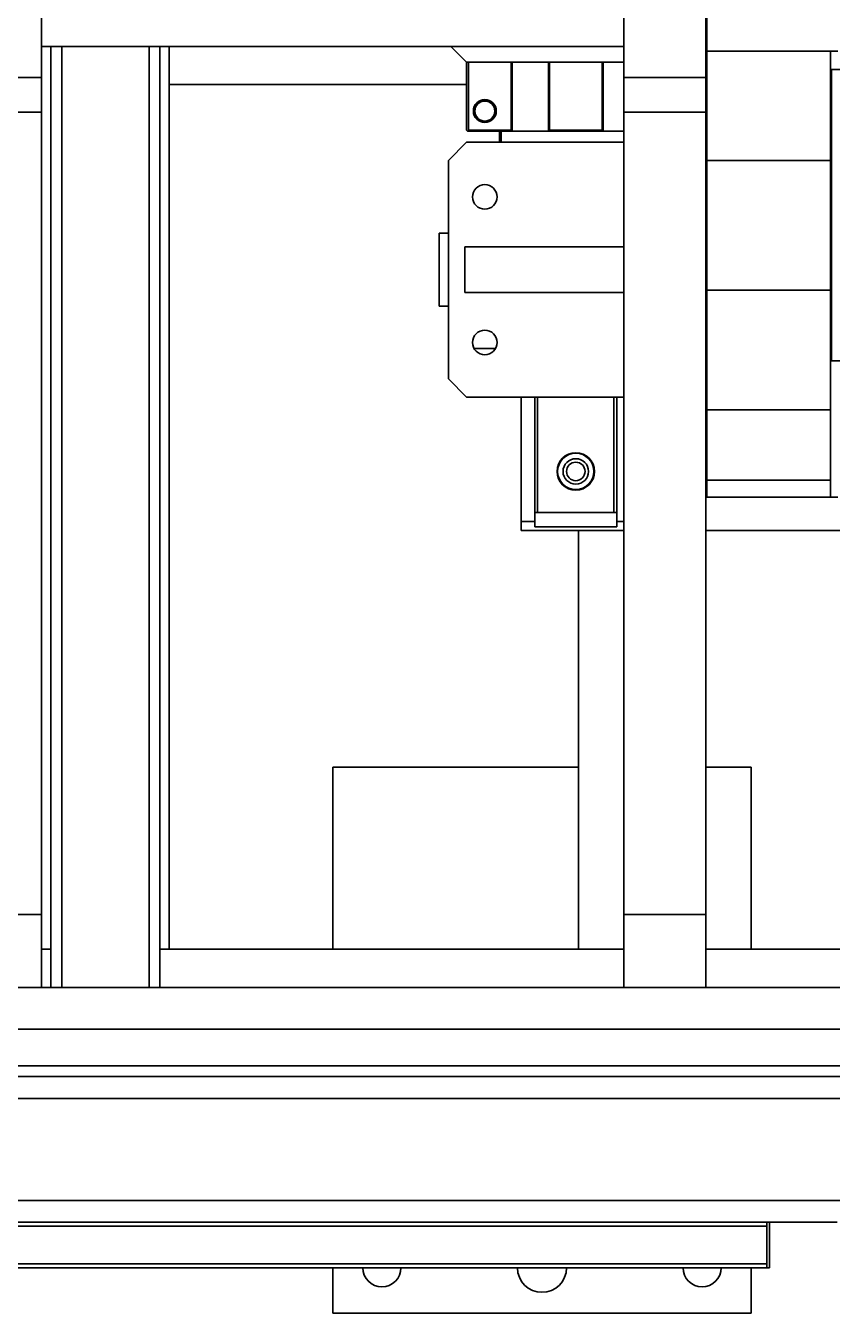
# Model space of a CAD drawing. Header units: millimetres. Extents: x -1052 to 3351, y 0 to 2015.
# Drawn here: x -378.26 to -371.7, y 1664.73 to 1675.2 of the extents above; entities that cross this region are included whole.
import ezdxf

# ---------------------------------------------------------------- set-up
doc = ezdxf.new("R2010")
doc.units = ezdxf.units.MM

msp = doc.modelspace()

# ---------------------------------------------------------------- linework, layer by layer
at = {"color": 7, "linetype": 'Continuous', "lineweight": 35}
for p, q in [((-378.1281, 1679.1415), (-378.1281, 1674.7761)), ((-378.1281, 1679.1415), (-378.1281, 1674.7761)), ((-373.3947, 1679.1415), (-373.3947, 1674.7761)), ((-373.3947, 1679.1415), (-373.3947, 1674.7761)), ((-372.7291, 1679.1415), (-372.7291, 1674.7761)), ((-372.7291, 1679.1415), (-372.7291, 1674.7761)), ((-378.1281, 1675.3992), (-378.1281, 1675.0294)), ((-378.1281, 1675.3992), (-378.1281, 1675.0294)), ((-373.3947, 1675.0294), (-373.3947, 1675.3992)), ((-373.3947, 1675.0294), (-373.3947, 1675.3992)), ((-372.7207, 1675.4339), (-372.7207, 1674.9902)), ((-372.7207, 1675.4339), (-372.7207, 1674.9902)), ((-378.1281, 1675.0294), (-373.3947, 1675.0294)), ((-378.1281, 1675.0294), (-373.3947, 1675.0294)), ((-378.0542, 1675.0294), (-378.0542, 1667.3821)), ((-378.0542, 1675.0294), (-378.0542, 1667.3821)), ((-377.9654, 1675.0294), (-377.9654, 1667.3821)), ((-377.9654, 1675.0294), (-377.9654, 1667.3821)), ((-377.2554, 1675.0294), (-377.2554, 1667.3821)), ((-377.2554, 1675.0294), (-377.2554, 1667.3821)), ((-377.1667, 1675.0294), (-377.1667, 1667.3821)), ((-377.1667, 1675.0294), (-377.1667, 1667.3821)), ((-377.0927, 1675.0294), (-377.0927, 1667.6927)), ((-377.0927, 1675.0294), (-377.0927, 1667.6927)), ((-374.8012, 1675.0294), (-374.6732, 1674.9014)), ((-374.8012, 1675.0294), (-374.6732, 1674.9014)), ((-372.7291, 1674.9817), (-372.7207, 1674.9902)), ((-372.7291, 1674.9817), (-372.7207, 1674.9902)), ((-372.7207, 1674.9902), (-372.7207, 1674.1026)), ((-372.7207, 1674.9902), (-371.7148, 1674.9902)), ((-372.7207, 1674.9902), (-372.7207, 1674.1026)), ((-372.7207, 1674.9902), (-371.7148, 1674.9902)), ((-371.7148, 1674.1026), (-371.7148, 1674.9902)), ((-371.7148, 1674.9902), (-371.6557, 1674.9902)), ((-371.7148, 1674.1026), (-371.7148, 1674.9902)), ((-371.7148, 1674.9902), (-371.6557, 1674.9902)), ((-374.6732, 1674.349), (-374.6732, 1674.9014)), ((-374.6732, 1674.9014), (-373.3947, 1674.9014)), ((-374.6732, 1674.349), (-374.6732, 1674.9014)), ((-374.6732, 1674.9014), (-373.3947, 1674.9014)), ((-374.6584, 1674.349), (-374.6584, 1674.9014)), ((-374.6584, 1674.349), (-374.6584, 1674.9014)), ((-374.3108, 1674.349), (-374.3108, 1674.9014)), ((-374.3108, 1674.349), (-374.3108, 1674.9014)), ((-374.3034, 1674.3416), (-374.3034, 1674.9014)), ((-374.3034, 1674.3416), (-374.3034, 1674.9014)), ((-374.0076, 1674.3416), (-374.0076, 1674.9014)), ((-374.0076, 1674.3416), (-374.0076, 1674.9014)), ((-374.0002, 1674.349), (-374.0002, 1674.9014)), ((-374.0002, 1674.349), (-374.0002, 1674.9014)), ((-373.5712, 1674.349), (-373.5712, 1674.9014)), ((-373.5712, 1674.349), (-373.5712, 1674.9014)), ((-373.5638, 1674.3416), (-373.5638, 1674.9014)), ((-373.5638, 1674.3416), (-373.5638, 1674.9014)), ((-371.7074, 1674.8422), (-371.7074, 1672.4755)), ((-371.7074, 1674.8422), (-371.2302, 1674.8422)), ((-371.7074, 1674.8422), (-371.7074, 1672.4755)), ((-371.7074, 1674.8422), (-371.2302, 1674.8422)), ((-378.7938, 1674.7761), (-378.1281, 1674.7761)), ((-378.7938, 1674.7761), (-378.1281, 1674.7761)), ((-378.1281, 1674.7761), (-378.1281, 1674.4949)), ((-378.1281, 1674.7761), (-378.1281, 1674.4949)), ((-373.3947, 1674.7761), (-372.7291, 1674.7761)), ((-373.3947, 1674.4949), (-373.3947, 1674.7761)), ((-373.3947, 1674.7761), (-372.7291, 1674.7761)), ((-373.3947, 1674.4949), (-373.3947, 1674.7761)), ((-372.7291, 1674.7761), (-372.7291, 1674.4949)), ((-372.7291, 1674.7761), (-372.7291, 1674.4949)), ((-374.6732, 1674.7188), (-377.0927, 1674.7188)), ((-374.6732, 1674.7188), (-377.0927, 1674.7188)), ((-378.1281, 1674.4949), (-378.7938, 1674.4949)), ((-378.1281, 1674.4949), (-378.7938, 1674.4949)), ((-378.1281, 1674.4949), (-378.1281, 1667.9737)), ((-378.1281, 1674.4949), (-378.1281, 1667.9737)), ((-372.7291, 1674.4949), (-373.3947, 1674.4949)), ((-373.3947, 1674.4949), (-373.3947, 1667.9737)), ((-372.7291, 1674.4949), (-373.3947, 1674.4949)), ((-373.3947, 1674.4949), (-373.3947, 1667.9737)), ((-372.7291, 1674.4949), (-372.7291, 1667.9737)), ((-372.7291, 1674.4949), (-372.7291, 1667.9737)), ((-374.6732, 1674.349), (-374.6658, 1674.3416)), ((-374.6732, 1674.349), (-374.6658, 1674.3416)), ((-374.6658, 1674.3416), (-374.6584, 1674.349)), ((-374.6658, 1674.3416), (-374.6584, 1674.349)), ((-374.3034, 1674.3416), (-374.6658, 1674.3416)), ((-374.3034, 1674.3416), (-374.6658, 1674.3416)), ((-374.6584, 1674.349), (-374.3108, 1674.349)), ((-374.6584, 1674.349), (-374.3108, 1674.349)), ((-374.407, 1674.2506), (-374.407, 1674.3416)), ((-374.407, 1674.2506), (-374.407, 1674.3416)), ((-374.3922, 1674.2506), (-374.3922, 1674.3416)), ((-374.3922, 1674.2506), (-374.3922, 1674.3416)), ((-374.3108, 1674.349), (-374.3034, 1674.3416)), ((-374.3108, 1674.349), (-374.3034, 1674.3416)), ((-374.0076, 1674.3416), (-374.3034, 1674.3416)), ((-374.0076, 1674.3416), (-374.3034, 1674.3416)), ((-374.0076, 1674.3416), (-374.0002, 1674.349)), ((-374.0076, 1674.3416), (-374.0002, 1674.349)), ((-373.5638, 1674.3416), (-374.0076, 1674.3416)), ((-373.5638, 1674.3416), (-374.0076, 1674.3416)), ((-374.0002, 1674.349), (-373.5712, 1674.349)), ((-374.0002, 1674.349), (-373.5712, 1674.349)), ((-373.5712, 1674.349), (-373.5638, 1674.3416)), ((-373.5712, 1674.349), (-373.5638, 1674.3416)), ((-373.5638, 1674.3416), (-373.3947, 1674.3416)), ((-373.5638, 1674.3416), (-373.3947, 1674.3416)), ((-374.6732, 1674.2506), (-374.8211, 1674.1026)), ((-374.6732, 1674.2506), (-374.8211, 1674.1026)), ((-374.6732, 1674.2506), (-373.3947, 1674.2506)), ((-374.6732, 1674.2506), (-373.3947, 1674.2506)), ((-371.7074, 1674.2506), (-371.7148, 1674.2506)), ((-371.7074, 1674.2506), (-371.7148, 1674.2506)), ((-374.8211, 1672.3276), (-374.8211, 1674.1026)), ((-374.8211, 1672.3276), (-374.8211, 1674.1026)), ((-372.7291, 1674.1026), (-372.7207, 1674.1026)), ((-372.7291, 1674.1026), (-372.7207, 1674.1026)), ((-372.7207, 1674.1026), (-371.7148, 1674.1026)), ((-372.7207, 1674.1026), (-372.7207, 1673.0476)), ((-372.7207, 1674.1026), (-371.7148, 1674.1026)), ((-372.7207, 1674.1026), (-372.7207, 1673.0476)), ((-371.7148, 1673.0476), (-371.7148, 1674.1026)), ((-371.7148, 1673.0476), (-371.7148, 1674.1026)), ((-374.8211, 1673.511), (-374.8951, 1673.511)), ((-374.8951, 1672.9193), (-374.8951, 1673.511)), ((-374.8211, 1673.511), (-374.8951, 1673.511)), ((-374.8951, 1672.9193), (-374.8951, 1673.511)), ((-374.688, 1673.0302), (-374.688, 1673.4)), ((-374.688, 1673.4), (-373.3947, 1673.4)), ((-374.688, 1673.0302), (-374.688, 1673.4)), ((-374.688, 1673.4), (-373.3947, 1673.4)), ((-371.7148, 1673.0672), (-371.7074, 1673.0672)), ((-371.7148, 1673.0672), (-371.7074, 1673.0672)), ((-374.688, 1673.0302), (-373.3947, 1673.0302)), ((-374.688, 1673.0302), (-373.3947, 1673.0302)), ((-372.7291, 1673.0476), (-372.7207, 1673.0476)), ((-372.7291, 1673.0476), (-372.7207, 1673.0476)), ((-372.7207, 1673.0476), (-371.7148, 1673.0476)), ((-372.7207, 1673.0476), (-372.7207, 1672.0769)), ((-372.7207, 1673.0476), (-371.7148, 1673.0476)), ((-372.7207, 1673.0476), (-372.7207, 1672.0769)), ((-371.7148, 1672.0769), (-371.7148, 1673.0476)), ((-371.7148, 1672.0769), (-371.7148, 1673.0476)), ((-374.8211, 1672.9193), (-374.8951, 1672.9193)), ((-374.8211, 1672.9193), (-374.8951, 1672.9193)), ((-374.612, 1672.574), (-374.4386, 1672.574)), ((-374.612, 1672.574), (-374.4386, 1672.574)), ((-371.7074, 1672.4755), (-371.2302, 1672.4755)), ((-371.7074, 1672.4755), (-371.2302, 1672.4755)), ((-374.8211, 1672.3276), (-374.6732, 1672.1797)), ((-374.8211, 1672.3276), (-374.6732, 1672.1797)), ((-374.6732, 1672.1797), (-373.3947, 1672.1797)), ((-374.6732, 1672.1797), (-373.3947, 1672.1797)), ((-374.2295, 1672.1797), (-374.2295, 1671.1688)), ((-374.2295, 1672.1797), (-374.2295, 1671.1688)), ((-374.1185, 1671.2427), (-374.1185, 1672.1797)), ((-374.1185, 1671.2427), (-374.1185, 1672.1797)), ((-374.0963, 1672.1797), (-374.0963, 1671.2427)), ((-374.0963, 1672.1797), (-374.0963, 1671.2427)), ((-373.4751, 1671.2427), (-373.4751, 1672.1797)), ((-373.4751, 1671.2427), (-373.4751, 1672.1797)), ((-373.4529, 1672.1797), (-373.4529, 1671.2427)), ((-373.4529, 1672.1797), (-373.4529, 1671.2427)), ((-372.7291, 1672.0848), (-372.7207, 1672.0769)), ((-372.7291, 1672.0848), (-372.7207, 1672.0769)), ((-372.7207, 1672.0769), (-371.7148, 1672.0769)), ((-372.7207, 1672.0769), (-372.7207, 1671.505)), ((-372.7207, 1672.0769), (-371.7148, 1672.0769)), ((-372.7207, 1672.0769), (-372.7207, 1671.505)), ((-371.7148, 1671.505), (-371.7148, 1672.0769)), ((-371.7148, 1671.505), (-371.7148, 1672.0769)), ((-372.7291, 1671.5129), (-372.7207, 1671.505)), ((-372.7291, 1671.5129), (-372.7207, 1671.505)), ((-372.7207, 1671.505), (-371.7148, 1671.505)), ((-372.7207, 1671.505), (-372.7207, 1671.3662)), ((-372.7207, 1671.505), (-371.7148, 1671.505)), ((-372.7207, 1671.505), (-372.7207, 1671.3662)), ((-371.7148, 1671.3662), (-371.7148, 1671.505)), ((-371.7148, 1671.3662), (-371.7148, 1671.505)), ((-372.7291, 1671.3746), (-372.7207, 1671.3662)), ((-372.7291, 1671.3746), (-372.7207, 1671.3662)), ((-372.7207, 1671.3662), (-371.7148, 1671.3662)), ((-372.7207, 1671.3662), (-371.7148, 1671.3662)), ((-371.6557, 1671.3662), (-371.7148, 1671.3662)), ((-371.6557, 1671.3662), (-371.7148, 1671.3662)), ((-374.1185, 1671.2427), (-374.1185, 1671.1688)), ((-374.0963, 1671.2427), (-374.1185, 1671.2427)), ((-374.1185, 1671.2427), (-374.1185, 1671.1688)), ((-374.0963, 1671.2427), (-374.1185, 1671.2427)), ((-373.4751, 1671.2427), (-374.0963, 1671.2427)), ((-373.4751, 1671.2427), (-374.0963, 1671.2427)), ((-373.4529, 1671.2427), (-373.4751, 1671.2427)), ((-373.4529, 1671.2427), (-373.4751, 1671.2427)), ((-373.4529, 1671.1688), (-373.4529, 1671.2427)), ((-373.4529, 1671.1688), (-373.4529, 1671.2427)), ((-374.2295, 1671.1688), (-374.1185, 1671.1688)), ((-374.2295, 1671.0948), (-374.2295, 1671.1688)), ((-374.2295, 1671.1688), (-374.1185, 1671.1688)), ((-374.2295, 1671.0948), (-374.2295, 1671.1688)), ((-373.3947, 1671.0948), (-374.2295, 1671.0948)), ((-373.3947, 1671.0948), (-374.2295, 1671.0948)), ((-374.1185, 1671.1688), (-374.1185, 1671.1244)), ((-374.1185, 1671.1688), (-374.1185, 1671.1244)), ((-374.1185, 1671.1244), (-373.4529, 1671.1244)), ((-374.1185, 1671.1244), (-373.4529, 1671.1244)), ((-373.7645, 1671.0948), (-373.7645, 1667.6927)), ((-373.7645, 1671.0948), (-373.7645, 1667.6927)), ((-373.4529, 1671.1688), (-373.3947, 1671.1688)), ((-373.4529, 1671.1244), (-373.4529, 1671.1688)), ((-373.4529, 1671.1688), (-373.3947, 1671.1688)), ((-373.4529, 1671.1244), (-373.4529, 1671.1688)), ((-366.5377, 1671.0948), (-372.7291, 1671.0948)), ((-366.5377, 1671.0948), (-372.7291, 1671.0948)), ((-375.7614, 1667.6927), (-375.7614, 1669.1719)), ((-375.7614, 1669.1719), (-373.7645, 1669.1719)), ((-375.7614, 1667.6927), (-375.7614, 1669.1719)), ((-375.7614, 1669.1719), (-373.7645, 1669.1719)), ((-372.7291, 1669.1719), (-372.3593, 1669.1719)), ((-372.7291, 1669.1719), (-372.3593, 1669.1719)), ((-372.3593, 1669.1719), (-372.3593, 1667.6927)), ((-372.3593, 1669.1719), (-372.3593, 1667.6927)), ((-378.1281, 1667.9737), (-378.7938, 1667.9737)), ((-378.1281, 1667.9737), (-378.7938, 1667.9737)), ((-378.1281, 1667.9737), (-378.1281, 1667.3821)), ((-378.1281, 1667.9737), (-378.1281, 1667.3821)), ((-373.3947, 1667.9737), (-372.7291, 1667.9737)), ((-373.3947, 1667.9737), (-373.3947, 1667.3821)), ((-373.3947, 1667.9737), (-372.7291, 1667.9737)), ((-373.3947, 1667.9737), (-373.3947, 1667.3821)), ((-372.7291, 1667.9737), (-372.7291, 1667.3821)), ((-372.7291, 1667.9737), (-372.7291, 1667.3821)), ((-378.0542, 1667.6927), (-378.1281, 1667.6927)), ((-378.0542, 1667.6927), (-378.1281, 1667.6927)), ((-373.3947, 1667.6927), (-377.1667, 1667.6927)), ((-377.0927, 1667.6927), (-377.1667, 1667.6927)), ((-373.3947, 1667.6927), (-377.1667, 1667.6927)), ((-377.0927, 1667.6927), (-377.1667, 1667.6927)), ((-355.1268, 1667.6927), (-372.7291, 1667.6927)), ((-355.1268, 1667.6927), (-372.7291, 1667.6927)), ((-371.4718, 1667.3821), (-380.0511, 1667.3821)), ((-371.4718, 1667.3821), (-380.0511, 1667.3821)), ((-378.1281, 1667.3821), (-378.7938, 1667.3821)), ((-378.1281, 1667.3821), (-378.7938, 1667.3821)), ((-373.3947, 1667.3821), (-372.7291, 1667.3821)), ((-373.3947, 1667.3821), (-372.7291, 1667.3821)), ((-380.0511, 1667.0418), (-371.4718, 1667.0418)), ((-380.0511, 1667.0418), (-371.4718, 1667.0418)), ((-380.0511, 1666.746), (-371.4718, 1666.746)), ((-380.0511, 1666.746), (-371.4718, 1666.746)), ((-371.5606, 1666.6573), (-379.9623, 1666.6573)), ((-371.5606, 1666.6573), (-379.9623, 1666.6573)), ((-333.871, 1666.4798), (-393.9849, 1666.4798)), ((-333.871, 1666.4798), (-393.9849, 1666.4798)), ((-333.0427, 1665.6514), (-394.8133, 1665.6514)), ((-333.0427, 1665.6514), (-394.8133, 1665.6514)), ((-379.2893, 1665.4739), (-372.2336, 1665.4739)), ((-379.2893, 1665.4739), (-372.2336, 1665.4739)), ((-379.2893, 1665.4408), (-372.2336, 1665.4408)), ((-379.2893, 1665.4408), (-372.2336, 1665.4408)), ((-372.2336, 1665.1041), (-372.2336, 1665.4739)), ((-372.2114, 1665.4739), (-372.2336, 1665.4739)), ((-372.2336, 1665.1041), (-372.2336, 1665.4739)), ((-372.2114, 1665.4739), (-372.2336, 1665.4739)), ((-372.2336, 1665.4408), (-372.2336, 1665.1372)), ((-372.2336, 1665.4408), (-372.2336, 1665.1372)), ((-372.2114, 1665.1041), (-372.2114, 1665.4739)), ((-371.6606, 1665.4739), (-372.2114, 1665.4739)), ((-372.2114, 1665.1041), (-372.2114, 1665.4739)), ((-371.6606, 1665.4739), (-372.2114, 1665.4739)), ((-379.2893, 1665.1372), (-372.2336, 1665.1372)), ((-379.2893, 1665.1372), (-372.2336, 1665.1372)), ((-379.2893, 1665.1041), (-372.2336, 1665.1041)), ((-379.2893, 1665.1041), (-372.2336, 1665.1041)), ((-375.7614, 1664.7343), (-375.7614, 1665.1041)), ((-375.7614, 1664.7343), (-375.7614, 1665.1041)), ((-372.3593, 1665.1041), (-372.3593, 1664.7343)), ((-372.3593, 1665.1041), (-372.3593, 1664.7343)), ((-372.2114, 1665.1041), (-372.2336, 1665.1041)), ((-372.2114, 1665.1041), (-372.2336, 1665.1041)), ((-372.3593, 1664.7343), (-375.7614, 1664.7343)), ((-372.3593, 1664.7343), (-375.7614, 1664.7343))]:
    msp.add_line(p, q, dxfattribs=at)
for centre, radius in [((-374.5253, 1674.5043), 0.0932), ((-374.5253, 1674.5043), 0.0932), ((-374.5253, 1674.5043), 0.0827), ((-374.5253, 1674.5043), 0.0827), ((-374.5253, 1674.5043), 0.0814), ((-374.5253, 1674.5043), 0.0814), ((-374.5253, 1673.8068), 0.0998), ((-374.5253, 1673.8068), 0.0998), ((-374.5253, 1672.6235), 0.0998), ((-374.5253, 1672.6235), 0.0998), ((-373.7857, 1671.5755), 0.1524), ((-373.7857, 1671.5755), 0.1524), ((-373.7857, 1671.5755), 0.1479), ((-373.7857, 1671.5755), 0.1479), ((-373.7857, 1671.5755), 0.1035), ((-373.7857, 1671.5755), 0.1035), ((-373.7857, 1671.5755), 0.0754), ((-373.7857, 1671.5755), 0.0754)]:
    msp.add_circle(centre, radius, dxfattribs=at)
for centre, radius in [((-375.362, 1665.1041), 0.1553), ((-375.362, 1665.1041), 0.1553), ((-374.0604, 1665.1041), 0.1997), ((-374.0604, 1665.1041), 0.1997), ((-372.7587, 1665.1041), 0.1553), ((-372.7587, 1665.1041), 0.1553)]:
    msp.add_arc(centre, radius, 180, 0, dxfattribs=at)

doc.saveas('drawing.dxf')
